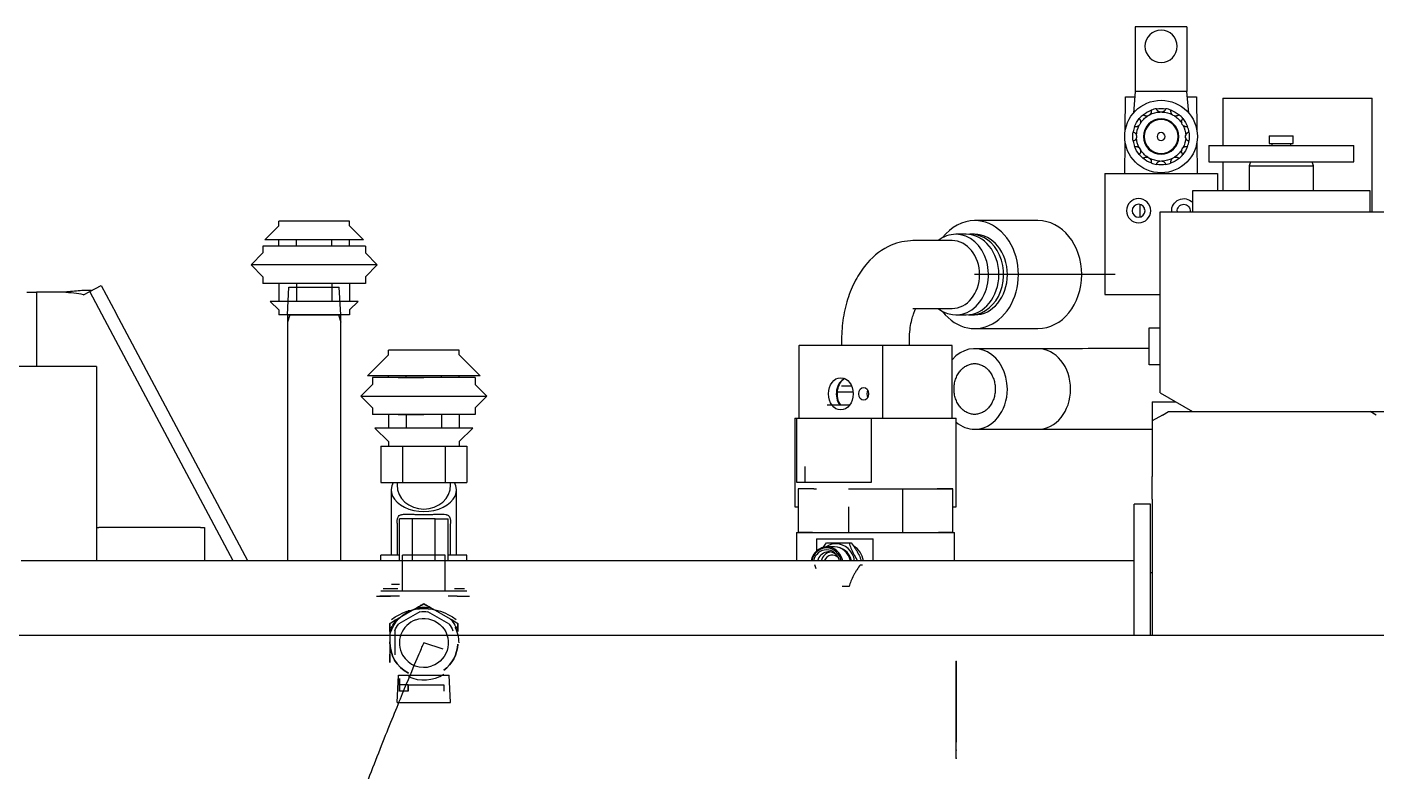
# Model space of a CAD drawing. Header units: millimetres. Extents: x 0 to 1189, y 0 to 841.
# Drawn here: x 131.2 to 187, y 248 to 278.7 of the extents above; entities that cross this region are included whole.
import ezdxf

# ---------------------------------------------------------------- set-up
doc = ezdxf.new("R2010")
doc.units = ezdxf.units.MM
doc.layers.add('2', color=7, linetype='CONTINUOUS', true_color=0xffffff)
doc.layers.add('5', color=7, linetype='CONTINUOUS', true_color=0xffffff)

msp = doc.modelspace()

# ---------------------------------------------------------------- linework, layer by layer
at = {"layer": '2', "color": 30, "linetype": 'Continuous'}
for p, q in [((177.044, 278.745), (177.044, 276.079)), ((179.177, 278.745), (177.044, 278.745)), ((179.177, 278.745), (179.177, 276.079)), ((177.044, 276.079), (176.966, 275.181)), ((179.177, 276.079), (177.044, 276.079)), ((179.255, 275.181), (179.177, 276.079)), ((176.632, 274.466), (176.644, 275.859)), ((176.644, 275.859), (177.025, 275.859)), ((179.196, 275.859), (179.577, 275.859)), ((179.577, 275.859), (179.589, 274.466)), ((176.617, 272.679), (176.628, 273.983)), ((179.593, 273.983), (179.604, 272.679))]:
    msp.add_line(p, q, dxfattribs=at)
at = {"layer": '2', "color": 60, "linetype": 'Continuous'}
for p, q in [((180.664, 275.805), (180.664, 273.839)), ((180.664, 275.805), (183.747, 275.805)), ((183.747, 275.805), (186.83, 275.805)), ((186.83, 271.105), (186.83, 275.805)), ((180.664, 273.172), (180.664, 271.972)), ((141.647, 270.516), (141.07, 269.939)), ((141.647, 270.516), (141.647, 270.712)), ((142.379, 270.712), (141.647, 270.712)), ((143.841, 270.712), (142.379, 270.712)), ((144.573, 270.712), (143.841, 270.712)), ((144.573, 270.516), (144.573, 270.712)), ((145.15, 269.939), (144.573, 270.516)), ((173.018, 270.739), (170.405, 270.739)), ((144.13, 269.939), (141.07, 269.939)), ((141.647, 269.681), (141.647, 269.939)), ((142.379, 269.681), (142.379, 269.939)), ((143.841, 269.681), (143.841, 269.939)), ((145.15, 269.939), (144.13, 269.939)), ((144.573, 269.681), (144.573, 269.939)), ((169.471, 269.909), (167.852, 269.909)), ((170.054, 270.172), (169.625, 270.172)), ((170.405, 270.172), (170.249, 270.172)), ((140.993, 269.397), (140.503, 268.907)), ((140.993, 269.681), (140.993, 269.397)), ((142.052, 269.681), (140.993, 269.681)), ((144.168, 269.681), (142.052, 269.681)), ((145.227, 269.681), (144.168, 269.681)), ((145.227, 269.681), (145.227, 269.397)), ((145.717, 268.907), (145.227, 269.397)), ((140.503, 268.907), (140.993, 268.418)), ((145.717, 268.907), (140.503, 268.907)), ((145.227, 268.418), (145.717, 268.907)), ((140.993, 268.418), (140.993, 268.134)), ((145.227, 268.418), (145.227, 268.134)), ((142.052, 268.134), (140.993, 268.134)), ((141.647, 268.134), (141.647, 267.392)), ((144.168, 268.134), (142.052, 268.134)), ((142.379, 268.134), (142.379, 267.392)), ((143.841, 268.134), (143.841, 267.392)), ((145.227, 268.134), (144.168, 268.134)), ((144.573, 268.134), (144.573, 267.392)), ((141.297, 267.392), (141.647, 267.041)), ((144.017, 267.392), (141.297, 267.392)), ((141.647, 267.041), (141.647, 266.845)), ((144.924, 267.392), (144.017, 267.392)), ((144.573, 267.041), (144.924, 267.392)), ((144.573, 267.041), (144.573, 266.845)), ((167.852, 267.102), (169.471, 267.102)), ((142.379, 266.845), (141.647, 266.845)), ((143.841, 266.845), (142.379, 266.845)), ((144.573, 266.845), (143.841, 266.845)), ((169.625, 266.839), (170.054, 266.839)), ((170.249, 266.839), (170.405, 266.839)), ((170.405, 266.272), (173.018, 266.272)), ((146.181, 265.183), (146.181, 265.379)), ((146.912, 265.379), (146.181, 265.379)), ((148.375, 265.379), (146.912, 265.379)), ((149.106, 265.379), (148.375, 265.379)), ((149.106, 265.183), (149.106, 265.379)), ((164.907, 265.869), (164.907, 265.572)), ((167.713, 265.572), (167.713, 265.869)), ((146.181, 265.183), (145.31, 264.312)), ((149.977, 264.312), (149.106, 265.183)), ((149.977, 264.312), (145.31, 264.312)), ((146.181, 264.245), (146.181, 264.312)), ((146.912, 264.245), (146.912, 264.312)), ((148.375, 264.245), (148.375, 264.312)), ((149.106, 264.245), (149.106, 264.312)), ((145.526, 263.962), (145.043, 263.479)), ((145.526, 264.245), (145.526, 263.962)), ((146.585, 264.245), (145.526, 264.245)), ((148.702, 264.245), (146.585, 264.245)), ((146.585, 264.245), (147.643, 264.245)), ((149.76, 264.245), (148.702, 264.245)), ((149.76, 264.245), (149.76, 263.962)), ((150.243, 263.479), (149.76, 263.962)), ((164.907, 263.902), (165.319, 263.902)), ((145.043, 263.479), (145.526, 262.996)), ((145.043, 263.479), (150.243, 263.479)), ((149.76, 262.996), (150.243, 263.479)), ((165.335, 263.639), (164.721, 263.639)), ((165.383, 263.639), (165.335, 263.639)), ((145.526, 262.996), (145.526, 262.712)), ((146.585, 262.712), (145.526, 262.712)), ((146.181, 262.712), (146.181, 262.159)), ((148.702, 262.712), (146.585, 262.712)), ((146.585, 262.712), (147.643, 262.712)), ((146.912, 262.712), (146.912, 262.159)), ((148.375, 262.712), (148.375, 262.159)), ((149.76, 262.712), (148.702, 262.712)), ((149.106, 262.712), (149.106, 262.159)), ((149.76, 262.996), (149.76, 262.712)), ((165.14, 263.105), (164.31, 263.105)), ((165.24, 263.105), (165.14, 263.105)), ((145.622, 262.159), (146.181, 261.601)), ((149.664, 262.159), (145.622, 262.159)), ((149.106, 261.601), (149.664, 262.159)), ((146.181, 261.601), (146.181, 261.405)), ((149.106, 261.601), (149.106, 261.405)), ((145.873, 261.405), (145.873, 259.905)), ((145.873, 261.405), (146.758, 261.405)), ((146.758, 261.405), (146.758, 259.905)), ((146.758, 261.405), (148.529, 261.405)), ((148.529, 261.405), (148.529, 259.905)), ((148.529, 261.405), (149.414, 261.405)), ((149.414, 261.405), (149.414, 259.905)), ((163.387, 260.572), (163.387, 259.905)), ((145.873, 259.905), (146.758, 259.905)), ((146.535, 259.905), (146.535, 259.803)), ((146.758, 259.905), (148.529, 259.905)), ((148.529, 259.905), (149.414, 259.905)), ((148.752, 259.803), (148.752, 259.905)), ((146.296, 259.607), (146.296, 256.905)), ((148.991, 256.905), (148.991, 259.607)), ((163.11, 259.639), (163.11, 257.839)), ((163.762, 259.639), (163.11, 259.639)), ((163.762, 259.639), (163.871, 259.639)), ((165.198, 259.639), (167.422, 259.639)), ((167.422, 259.639), (167.422, 257.839)), ((167.422, 259.639), (168.858, 259.639)), ((168.814, 259.639), (169.51, 259.639)), ((169.51, 259.639), (168.858, 259.639)), ((169.51, 257.839), (169.51, 259.639)), ((165.198, 258.905), (165.198, 257.839)), ((167.422, 258.905), (167.422, 257.839)), ((146.535, 258.22), (146.535, 256.905)), ((147.177, 258.405), (146.643, 258.405)), ((146.643, 256.672), (146.643, 258.405)), ((148.11, 258.405), (147.177, 258.405)), ((147.177, 256.672), (147.177, 258.405)), ((148.11, 258.405), (148.643, 258.405)), ((148.11, 256.672), (148.11, 258.405)), ((148.643, 256.672), (148.643, 258.405)), ((148.752, 256.905), (148.752, 258.2)), ((163.702, 257.839), (163.11, 257.839)), ((169.51, 257.839), (168.918, 257.839)), ((169.282, 257.839), (169.51, 257.839)), ((164.278, 257.405), (164.363, 257.405)), ((164.617, 257.244), (164.3, 257.244)), ((165.22, 257.405), (165.305, 257.405)), ((145.873, 256.672), (145.873, 256.905)), ((146.643, 256.905), (145.873, 256.905)), ((146.758, 255.405), (146.758, 256.905)), ((148.529, 256.905), (146.758, 256.905)), ((148.529, 255.405), (148.529, 256.905)), ((149.414, 256.905), (148.643, 256.905)), ((149.414, 256.672), (149.414, 256.905)), ((165.691, 256.505), (165.776, 256.505)), ((146.758, 255.405), (145.873, 255.405)), ((146.563, 255.507), (145.963, 255.507)), ((146.643, 255.69), (146.308, 255.69)), ((148.529, 255.405), (146.758, 255.405)), ((149.414, 255.405), (148.529, 255.405)), ((149.024, 255.507), (148.917, 255.507)), ((149.324, 255.507), (149.024, 255.507)), ((145.687, 255.207), (145.73, 255.207)), ((145.73, 255.207), (146.263, 255.207)), ((146.367, 255.207), (145.829, 255.207)), ((146.643, 255.207), (146.263, 255.207)), ((146.643, 255.207), (146.514, 255.207)), ((149.024, 255.207), (148.643, 255.207)), ((148.709, 255.207), (148.643, 255.207)), ((149.024, 255.207), (149.533, 255.207)), ((147.35, 254.719), (146.537, 254.25)), ((147.35, 254.719), (146.537, 254.25)), ((147.476, 254.561), (146.61, 254.061)), ((148.676, 254.061), (147.81, 254.561)), ((148.75, 254.25), (147.937, 254.719)), ((148.75, 254.25), (147.937, 254.719)), ((146.243, 253.741), (146.243, 252.803)), ((146.243, 253.741), (146.243, 252.803)), ((146.443, 253.772), (146.443, 252.772)), ((146.635, 251.539), (146.635, 251.805)), ((146.635, 251.805), (146.635, 251.539)), ((147.002, 251.539), (146.635, 251.539)), ((146.635, 251.272), (146.635, 251.539)), ((146.635, 251.539), (146.635, 251.272)), ((147.002, 251.539), (146.635, 251.539)), ((147.002, 251.405), (147.002, 251.539)), ((147.002, 251.539), (147.002, 251.405)), ((147.004, 251.539), (148.468, 251.539)), ((147.004, 251.539), (148.468, 251.539)), ((148.468, 251.539), (148.468, 251.272)), ((147.002, 251.272), (146.635, 251.272)), ((147.002, 251.272), (146.635, 251.272)), ((147.002, 251.272), (147.002, 251.405)), ((147.002, 251.405), (147.002, 251.272))]:
    msp.add_line(p, q, dxfattribs=at)
at = {"layer": '2', "color": 252, "linetype": 'Continuous'}
for p, q in [((180.078, 273.839), (180.078, 273.172)), ((180.078, 273.839), (180.078, 273.172)), ((180.078, 273.839), (186.065, 273.839)), ((180.078, 273.839), (186.065, 273.839)), ((182.583, 274.239), (182.583, 273.932)), ((182.583, 274.239), (182.605, 274.239)), ((182.583, 273.932), (182.605, 273.932)), ((182.583, 273.842), (182.583, 273.839)), ((182.583, 273.842), (182.605, 273.842)), ((182.605, 274.239), (183.573, 274.239)), ((182.605, 273.932), (183.573, 273.932)), ((182.605, 273.842), (183.573, 273.842)), ((182.68, 273.932), (182.68, 273.842)), ((183.476, 273.842), (183.476, 273.932)), ((183.573, 273.932), (183.573, 274.239)), ((183.573, 273.839), (183.573, 273.842)), ((186.065, 273.839), (186.078, 273.839)), ((186.065, 273.839), (186.078, 273.839)), ((186.078, 273.172), (186.078, 273.839)), ((186.078, 273.172), (186.078, 273.839)), ((180.078, 273.172), (186.065, 273.172)), ((180.078, 273.172), (186.065, 273.172)), ((181.806, 273.172), (181.745, 273.005)), ((184.411, 273.005), (184.35, 273.172)), ((186.065, 273.172), (186.078, 273.172)), ((186.065, 273.172), (186.078, 273.172)), ((175.78, 272.679), (175.78, 267.679)), ((175.78, 272.679), (180.447, 272.679)), ((180.447, 272.679), (180.447, 271.972)), ((181.745, 273.005), (181.745, 271.972)), ((181.745, 273.005), (181.805, 273.005)), ((181.805, 273.005), (184.411, 273.005)), ((184.411, 271.972), (184.411, 273.005)), ((179.411, 271.972), (179.411, 271.105)), ((185.671, 271.972), (179.411, 271.972)), ((186.744, 271.972), (185.671, 271.972)), ((186.744, 271.105), (186.744, 271.972)), ((177.247, 270.887), (177.247, 271.403)), ((177.439, 271.212), (177.408, 271.212)), ((178.078, 271.105), (187.411, 271.105)), ((178.078, 263.608), (178.078, 271.105)), ((131.243, 267.772), (131.643, 267.772)), ((132.727, 267.772), (131.643, 267.772)), ((131.643, 267.772), (131.643, 264.704)), ((133.582, 267.67), (133.84, 267.807)), ((133.84, 267.807), (134.311, 268.058)), ((134.461, 266.639), (133.84, 267.807)), ((134.311, 268.058), (134.932, 266.89)), ((142.01, 266.845), (142.069, 267.979)), ((142.069, 267.979), (144.151, 267.979)), ((144.21, 266.845), (144.151, 267.979)), ((175.78, 267.679), (178.078, 267.679)), ((139.76, 256.672), (134.461, 266.639)), ((140.364, 256.672), (134.932, 266.89)), ((142.01, 266.845), (144.21, 266.845)), ((142.01, 266.844), (142.01, 256.671)), ((142.1, 266.844), (142.01, 266.533)), ((144.12, 266.844), (144.21, 266.533)), ((144.21, 256.671), (144.21, 266.844)), ((177.619, 266.305), (178.078, 266.305)), ((177.619, 264.772), (177.619, 266.305)), ((163.143, 265.572), (163.143, 262.572)), ((163.143, 265.572), (163.155, 265.572)), ((163.155, 262.572), (163.155, 265.572)), ((166.594, 265.572), (163.155, 265.572)), ((166.594, 265.572), (166.594, 262.572)), ((169.477, 265.572), (166.594, 265.572)), ((169.477, 262.572), (169.477, 265.572)), ((133.777, 264.705), (106.777, 264.705)), ((134.11, 264.705), (133.777, 264.705)), ((134.11, 264.705), (134.11, 256.672)), ((178.078, 264.772), (177.619, 264.772)), ((177.744, 263.239), (178.718, 263.239)), ((177.744, 263.239), (177.744, 263.096)), ((178.078, 263.608), (179.411, 262.839)), ((177.744, 263.096), (177.744, 262.454)), ((178.164, 262.696), (177.744, 262.454)), ((178.164, 262.696), (178.411, 262.839)), ((178.411, 262.839), (186.744, 262.839)), ((186.744, 262.839), (187.411, 262.839)), ((186.992, 262.696), (186.744, 262.839)), ((162.977, 262.572), (162.977, 258.905)), ((162.977, 262.572), (163.064, 262.572)), ((163.064, 262.572), (166.128, 262.572)), ((163.064, 259.905), (163.064, 262.572)), ((166.128, 262.572), (166.128, 259.905)), ((166.128, 262.572), (169.643, 262.572)), ((169.643, 258.905), (169.643, 262.572)), ((177.744, 262.454), (177.744, 260.147)), ((166.128, 259.905), (163.064, 259.905)), ((177.744, 259.223), (177.744, 260.147)), ((162.977, 258.905), (163.11, 258.905)), ((169.51, 258.905), (169.643, 258.905)), ((177.668, 259.005), (177.001, 259.005)), ((177.001, 253.571), (177.001, 259.005)), ((177.668, 253.571), (177.668, 259.005)), ((177.744, 259.223), (177.744, 253.572)), ((134.11, 258.038), (134.21, 258.038)), ((138.409, 258.038), (134.21, 258.038)), ((138.409, 258.038), (138.576, 258.038)), ((138.576, 258.038), (138.576, 256.671)), ((177.001, 256.672), (131.001, 256.672)), ((177.745, 256.168), (177.67, 256.168)), ((146.543, 250.805), (146.603, 251.939)), ((146.603, 251.939), (148.684, 251.939)), ((148.743, 250.805), (148.684, 251.939)), ((146.543, 250.805), (148.743, 250.805))]:
    msp.add_line(p, q, dxfattribs=at)
at = {"layer": '2', "color": 51, "linetype": 'Continuous'}
msp.add_line((176.212, 268.505), (170.405, 268.505), dxfattribs=at)
at = {"layer": '2', "color": 203, "linetype": 'Continuous'}
for p, q in [((163.043, 257.839), (163.043, 256.672)), ((163.043, 257.839), (169.577, 257.839)), ((163.871, 257.572), (163.871, 257.072)), ((163.871, 257.572), (166.214, 257.572)), ((166.214, 256.672), (166.214, 257.572)), ((169.577, 256.672), (169.577, 257.839))]:
    msp.add_line(p, q, dxfattribs=at)
at = {"layer": '2', "color": 163, "linetype": 'Continuous'}
msp.add_line((148.436, 253.016), (147.643, 253.272), dxfattribs=at)
at = {"layer": '2', "color": 172, "linetype": 'Continuous'}
for p, q in [((169.648, 252.505), (169.648, 251.839)), ((169.648, 251.839), (169.648, 252.505)), ((169.648, 251.839), (169.648, 252.172)), ((169.648, 252.172), (169.648, 251.839)), ((169.648, 249.172), (169.648, 251.839)), ((169.648, 251.839), (169.648, 249.172)), ((169.648, 251.839), (169.648, 249.172)), ((169.648, 249.172), (169.648, 251.839)), ((169.648, 248.839), (169.648, 249.172)), ((169.648, 248.505), (169.648, 249.172)), ((169.648, 248.505), (169.648, 249.172)), ((169.648, 248.839), (169.648, 249.172))]:
    msp.add_line(p, q, dxfattribs=at)
at = {"layer": '2', "color": 30, "linetype": 'Continuous', "extrusion": (0, 0, -1)}
for centre, radius in [((-178.11, 277.945), 0.667), ((-178.11, 274.212), 0.733), ((-178.11, 274.212), 0.7), ((-178.11, 274.212), 0.167)]:
    msp.add_circle(centre, radius, dxfattribs=at)
at = {"layer": '2', "color": 30, "linetype": 'Continuous'}
msp.add_circle((178.11, 274.212), 1.5, dxfattribs=at)
at = {"layer": '2', "color": 252, "linetype": 'Continuous', "extrusion": (0, 0, -1)}
for radius in [0.5, 0.267]:
    msp.add_circle((-177.18, 271.145), radius, dxfattribs=at)
at = {"layer": '2', "color": 30, "linetype": 'Continuous', "extrusion": (0, 0, -1)}
for centre, radius, start, end in [((-178.11, 274.212), 1.167, 20.5738, 39.4262), ((-178.11, 274.212), 1.017, 32.6455, 57.3545), ((-178.11, 274.212), 1.167, 50.5738, 69.4262), ((-177.505, 275.26), 0.2, 226.4301, 253.5699), ((-178.11, 274.212), 1.017, 62.6455, 87.3545), ((-178.11, 274.212), 1.167, 80.5738, 99.4262), ((-178.11, 275.422), 0.2, 256.4301, 283.5699), ((-178.11, 274.212), 1.017, 92.6455, 117.3545), ((-178.11, 274.212), 1.167, 110.5738, 129.4262), ((-178.715, 275.26), 0.2, 286.4301, 313.5699), ((-178.11, 274.212), 1.017, 122.6455, 147.3545), ((-178.11, 274.212), 1.167, 140.5738, 159.4262), ((-178.11, 274.212), 1.167, 350.5738, 9.4262), ((-178.11, 274.212), 1.017, 2.6455, 27.3545), ((-177.063, 274.817), 0.2, 196.4301, 223.5699), ((-179.158, 274.817), 0.2, 316.4301, 343.5699), ((-178.11, 274.212), 1.017, 152.6455, 177.3545), ((-178.11, 274.212), 1.167, 170.5738, 189.4262), ((-178.11, 274.212), 1.167, 320.5738, 339.4262), ((-176.9, 274.212), 0.2, 166.4301, 193.5699), ((-178.11, 274.212), 1.017, 332.6455, 357.3545), ((-177.063, 273.607), 0.2, 136.4301, 163.5699), ((-179.158, 273.607), 0.2, 16.4301, 43.5699), ((-178.11, 274.212), 1.167, 200.5738, 219.4262), ((-178.11, 274.212), 1.017, 182.6455, 207.3545), ((-179.32, 274.212), 0.2, 346.4301, 13.5699), ((-178.11, 274.212), 1.017, 302.6455, 327.3545), ((-178.11, 274.212), 1.167, 290.5738, 309.4262), ((-177.505, 273.164), 0.2, 106.4301, 133.5699), ((-178.11, 274.212), 1.017, 272.6455, 297.3545), ((-178.11, 273.002), 0.2, 76.4301, 103.5699), ((-178.11, 274.212), 1.017, 242.6455, 267.3545), ((-178.11, 274.212), 1.167, 230.5738, 249.4262), ((-178.715, 273.164), 0.2, 46.4301, 73.5699), ((-178.11, 274.212), 1.017, 212.6455, 237.3545), ((-178.11, 274.212), 1.167, 260.5738, 279.4262)]:
    msp.add_arc(centre, radius, start, end, dxfattribs=at)
at = {"layer": '2', "color": 30, "linetype": 'Continuous'}
for start, end in [(129.4262, 140.5738), (99.4262, 110.5738), (69.4262, 80.5738), (39.4262, 50.5738), (159.4262, 170.5738), (9.4262, 20.5738), (189.4262, 200.5738), (339.4262, 350.5738), (219.4262, 230.5738), (309.4262, 320.5738), (249.4262, 260.5738), (279.4262, 290.5738)]:
    msp.add_arc((178.11, 274.212), 1.167, start, end, dxfattribs=at)
at = {"layer": '2', "color": 252, "linetype": 'Continuous', "extrusion": (0, 0, -1)}
for radius, start, end in [(0.5, 355.41, 136.7212), (0.267, 351.3713, 90), (0.267, 90, 188.6232)]:
    msp.add_arc((-179.047, 271.145), radius, start, end, dxfattribs=at)
at = {"layer": '2', "color": 60, "linetype": 'Continuous', "extrusion": (0, 0, -1)}
for centre, radius, start, end in [((-147.643, 253.272), 1.441, 12.06, 95.6419), ((-147.643, 252.472), 2.217, 53.0223, 126.9777), ((-147.643, 252.472), 2.217, 53.0223, 126.9777), ((-147.643, 253.272), 1.477, 18.5338, 41.4662), ((-147.643, 253.272), 1.477, 18.5338, 41.4662), ((-147.643, 253.272), 1.01, 70.8787, 250.8787), ((-147.643, 253.272), 1.477, 78.5338, 101.4662), ((-147.643, 253.272), 1.477, 78.5338, 101.4662), ((-147.643, 253.272), 1.3, 82.6199, 97.3801), ((-147.643, 253.272), 1.477, 138.5338, 161.4662), ((-147.643, 253.272), 1.477, 138.5338, 161.4662), ((-147.643, 253.272), 1.3, 22.6199, 37.3801), ((-147.643, 253.272), 1.3, 142.6199, 157.3801), ((-147.643, 253.272), 1.441, 152.9325, 180), ((-147.643, 253.272), 1.4, 297.0514, 1.9545), ((-147.643, 253.272), 1.4, 181.9493, 233.604)]:
    msp.add_arc(centre, radius, start, end, dxfattribs=at)
at = {"layer": '2', "color": 60, "linetype": 'Continuous'}
for radius, start, end in [(1.01, 109.11, 210), (1.4, 178.0454, 242.9485), (1.4, 306.3959, 358.0507), (1.01, 210, 289.11), (1.533, 245.2614, 302.5505), (1.533, 245.2614, 302.5505)]:
    msp.add_arc((147.643, 253.272), radius, start, end, dxfattribs=at)
for centre, major_axis, ratio, start_param, end_param in [((170.405, 268.505), (0, 2.233), 0.811041, 2.3236, 6.283185), ((170.405, 268.505), (0, 2.233), 0.811041, 0, 0.817992), ((173.018, 268.505), (0, 2.233), 0.811041, 3.141593, 6.283185), ((169.625, 268.505), (0, 1.667), 0.811041, 2.571787, 6.283185), ((169.625, 268.505), (0, 1.667), 0.811041, 0, 0.569807), ((169.471, 268.505), (0, -1.403), 0.811041, 0, 3.141592), ((170.054, 268.505), (0, 1.667), 0.811041, 3.141593, 6.283185), ((170.249, 268.505), (0, 1.667), 0.811041, 3.069434, 6.283185), ((170.249, 268.505), (0, 1.667), 0.811041, 0, 0.072158), ((170.405, 268.505), (0, 1.667), 0.811041, 3.141593, 6.283185), ((147.643, 259.607), (-1.348, 0), 0.669131, 5.946062, 9.761901), ((147.643, 259.803), (1.108, 0), 0.900404, 3.141618, 6.28316), ((164.3, 256.505), (0, 0.739), 0.906308, 0, 1.34313), ((164.281, 256.505), (0, -0.694), 0.906308, 1.813288, 4.469996), ((164.281, 256.505), (0, 0.616), 0.906308, 0, 1.296692), ((164.377, 256.505), (0, -0.533), 0.906308, 2.30583, 4.394597), ((164.521, 256.505), (0, 0.533), 0.906308, 0.149127, 1.252907), ((164.676, 256.505), (0, 0.867), 0.906308, 0, 0.552823), ((164.281, 256.505), (0, 0.616), 0.906308, 4.986395, 6.283185), ((164.3, 256.505), (0, 0.739), 0.906308, 4.939958, 6.283185), ((164.617, 256.505), (0, -0.739), 0.906308, 1.798464, 3.141594), ((164.676, 256.505), (0, 0.867), 0.906308, 4.905891, 6.283185), ((164.676, 256.505), (0, -0.722), 0.906308, 1.803766, 2.926983), ((165.042, 256.505), (0, 0.867), 0.906308, 4.905891, 5.818132), ((164.521, 256.505), (0, -0.4), 0.906308, 2.356586, 4.282677)]:
    msp.add_ellipse(centre, major_axis=major_axis, ratio=ratio, start_param=start_param, end_param=end_param, dxfattribs=at)
at = {"layer": '2', "color": 27, "linetype": 'Continuous'}
for centre, ratio, start_param, end_param in [((170.405, 263.772), 0.811041, 1.570796, 3.898618), ((173.018, 263.772), 0.811039, 1.570796, 3.142672), ((170.405, 263.772), 0.811041, 0, 1.570796), ((173.018, 263.772), 0.811039, 0.001178, 1.570796), ((170.405, 263.772), 0.811041, 5.684614, 6.283185)]:
    msp.add_ellipse(centre, major_axis=(0, -1.667), ratio=ratio, start_param=start_param, end_param=end_param, dxfattribs=at)
at = {"layer": '2', "color": 252, "linetype": 'Continuous'}
for centre, major_axis in [((164.874, 263.572), (0, -0.667)), ((165.819, 263.572), (0, 0.268))]:
    msp.add_ellipse(centre, major_axis=major_axis, ratio=0.766044, dxfattribs=at)
for centre, major_axis, start_param, end_param in [((165.2, 263.572), (0, 0.667), 0.324958, 2.345688), ((165.243, 263.572), (0, -0.685), 3.539986, 5.461953), ((166.162, 263.572), (0, 0.268), 0.986066, 2.155525)]:
    msp.add_ellipse(centre, major_axis=major_axis, ratio=0.766044, start_param=start_param, end_param=end_param, dxfattribs=at)
at = {"layer": '2', "color": 30, "linetype": 'Continuous'}
for points, knots in [([(177.209, 274.953), (177.221, 274.941), (177.23, 274.927), (177.242, 274.905), (177.246, 274.898), (177.252, 274.882), (177.255, 274.874), (177.259, 274.857), (177.26, 274.849), (177.262, 274.836), (177.262, 274.831), (177.263, 274.823), (177.263, 274.818), (177.262, 274.796), (177.26, 274.778), (177.254, 274.76)], [0, 0, 0, 0, 0.25, 0.25, 0.375, 0.375, 0.5, 0.5, 0.625, 0.625, 0.6875, 0.6875, 0.75, 0.75, 1, 1, 1, 1]), ([(177.562, 275.068), (177.544, 275.063), (177.527, 275.06), (177.5, 275.06), (177.491, 275.06), (177.474, 275.062), (177.465, 275.064), (177.449, 275.068), (177.441, 275.07), (177.425, 275.077), (177.417, 275.08), (177.403, 275.088), (177.396, 275.092), (177.382, 275.102), (177.376, 275.107), (177.37, 275.113)], [0, 0, 0, 0, 0.25, 0.25, 0.375, 0.375, 0.5, 0.5, 0.625, 0.625, 0.75, 0.75, 0.875, 0.875, 1, 1, 1, 1]), ([(177.7, 275.304), (177.704, 275.288), (177.706, 275.272), (177.705, 275.247), (177.704, 275.238), (177.702, 275.221), (177.7, 275.213), (177.695, 275.197), (177.693, 275.188), (177.687, 275.177), (177.686, 275.173), (177.681, 275.165), (177.679, 275.161), (177.668, 275.142), (177.657, 275.128), (177.643, 275.115)], [0, 0, 0, 0, 0.25, 0.25, 0.375, 0.375, 0.5, 0.5, 0.625, 0.625, 0.6875, 0.6875, 0.75, 0.75, 1, 1, 1, 1]), ([(178.064, 275.228), (178.046, 275.232), (178.029, 275.238), (178.006, 275.251), (177.998, 275.256), (177.984, 275.266), (177.978, 275.272), (177.965, 275.284), (177.96, 275.29), (177.949, 275.304), (177.944, 275.31), (177.936, 275.325), (177.932, 275.332), (177.925, 275.347), (177.922, 275.355), (177.919, 275.363)], [0, 0, 0, 0, 0.25, 0.25, 0.375, 0.375, 0.5, 0.5, 0.625, 0.625, 0.75, 0.75, 0.875, 0.875, 1, 1, 1, 1]), ([(178.302, 275.363), (178.297, 275.347), (178.29, 275.332), (178.277, 275.311), (178.272, 275.304), (178.261, 275.29), (178.256, 275.284), (178.243, 275.272), (178.237, 275.267), (178.226, 275.259), (178.223, 275.256), (178.215, 275.252), (178.212, 275.249), (178.192, 275.238), (178.175, 275.232), (178.157, 275.228)], [0, 0, 0, 0, 0.25, 0.25, 0.375, 0.375, 0.5, 0.5, 0.625, 0.625, 0.6875, 0.6875, 0.75, 0.75, 1, 1, 1, 1]), ([(178.578, 275.115), (178.564, 275.128), (178.553, 275.142), (178.539, 275.164), (178.535, 275.172), (178.528, 275.188), (178.526, 275.196), (178.521, 275.213), (178.519, 275.221), (178.516, 275.238), (178.516, 275.246), (178.515, 275.263), (178.516, 275.271), (178.517, 275.288), (178.519, 275.296), (178.52, 275.304)], [0, 0, 0, 0, 0.25, 0.25, 0.375, 0.375, 0.5, 0.5, 0.625, 0.625, 0.75, 0.75, 0.875, 0.875, 1, 1, 1, 1]), ([(178.851, 275.113), (178.839, 275.102), (178.826, 275.092), (178.804, 275.08), (178.796, 275.077), (178.78, 275.07), (178.772, 275.068), (178.756, 275.064), (178.747, 275.062), (178.734, 275.061), (178.73, 275.06), (178.721, 275.06), (178.717, 275.06), (178.694, 275.06), (178.677, 275.063), (178.659, 275.068)], [0, 0, 0, 0, 0.25, 0.25, 0.375, 0.375, 0.5, 0.5, 0.625, 0.625, 0.6875, 0.6875, 0.75, 0.75, 1, 1, 1, 1]), ([(178.967, 274.76), (178.961, 274.778), (178.959, 274.796), (178.958, 274.822), (178.959, 274.831), (178.961, 274.848), (178.962, 274.857), (178.966, 274.874), (178.969, 274.882), (178.975, 274.898), (178.979, 274.905), (178.987, 274.92), (178.991, 274.927), (179.001, 274.94), (179.006, 274.947), (179.012, 274.953)], [0, 0, 0, 0, 0.25, 0.25, 0.375, 0.375, 0.5, 0.5, 0.625, 0.625, 0.75, 0.75, 0.875, 0.875, 1, 1, 1, 1]), ([(176.96, 274.403), (176.975, 274.398), (176.991, 274.391), (177.012, 274.378), (177.019, 274.373), (177.032, 274.363), (177.038, 274.357), (177.05, 274.345), (177.056, 274.338), (177.064, 274.328), (177.066, 274.324), (177.071, 274.317), (177.073, 274.313), (177.084, 274.293), (177.091, 274.277), (177.095, 274.259)], [0, 0, 0, 0, 0.25, 0.25, 0.375, 0.375, 0.5, 0.5, 0.625, 0.625, 0.6875, 0.6875, 0.75, 0.75, 1, 1, 1, 1]), ([(177.207, 274.679), (177.195, 274.666), (177.181, 274.655), (177.158, 274.641), (177.15, 274.637), (177.134, 274.63), (177.126, 274.627), (177.11, 274.622), (177.101, 274.62), (177.084, 274.618), (177.076, 274.617), (177.059, 274.617), (177.051, 274.617), (177.035, 274.619), (177.026, 274.62), (177.018, 274.622)], [0, 0, 0, 0, 0.25, 0.25, 0.375, 0.375, 0.5, 0.5, 0.625, 0.625, 0.75, 0.75, 0.875, 0.875, 1, 1, 1, 1]), ([(179.203, 274.622), (179.186, 274.618), (179.17, 274.617), (179.145, 274.617), (179.137, 274.618), (179.12, 274.62), (179.112, 274.622), (179.095, 274.627), (179.087, 274.63), (179.075, 274.635), (179.071, 274.637), (179.063, 274.641), (179.059, 274.643), (179.04, 274.655), (179.026, 274.666), (179.013, 274.679)], [0, 0, 0, 0, 0.25, 0.25, 0.375, 0.375, 0.5, 0.5, 0.625, 0.625, 0.6875, 0.6875, 0.75, 0.75, 1, 1, 1, 1]), ([(179.126, 274.259), (179.13, 274.277), (179.137, 274.293), (179.15, 274.317), (179.155, 274.324), (179.165, 274.338), (179.171, 274.345), (179.183, 274.357), (179.189, 274.363), (179.202, 274.373), (179.209, 274.378), (179.223, 274.387), (179.231, 274.391), (179.246, 274.398), (179.253, 274.401), (179.261, 274.403)], [0, 0, 0, 0, 0.25, 0.25, 0.375, 0.375, 0.5, 0.5, 0.625, 0.625, 0.75, 0.75, 0.875, 0.875, 1, 1, 1, 1]), ([(177.095, 274.165), (177.091, 274.147), (177.084, 274.13), (177.071, 274.107), (177.066, 274.1), (177.056, 274.086), (177.05, 274.079), (177.038, 274.067), (177.032, 274.061), (177.019, 274.05), (177.012, 274.046), (176.998, 274.037), (176.99, 274.033), (176.975, 274.026), (176.967, 274.023), (176.96, 274.021)], [0, 0, 0, 0, 0.25, 0.25, 0.375, 0.375, 0.5, 0.5, 0.625, 0.625, 0.75, 0.75, 0.875, 0.875, 1, 1, 1, 1]), ([(177.018, 273.802), (177.034, 273.806), (177.051, 273.807), (177.076, 273.807), (177.084, 273.806), (177.101, 273.803), (177.109, 273.802), (177.126, 273.797), (177.134, 273.794), (177.146, 273.789), (177.15, 273.787), (177.158, 273.783), (177.162, 273.781), (177.181, 273.769), (177.195, 273.758), (177.207, 273.745)], [0, 0, 0, 0, 0.25, 0.25, 0.375, 0.375, 0.5, 0.5, 0.625, 0.625, 0.6875, 0.6875, 0.75, 0.75, 1, 1, 1, 1]), ([(179.013, 273.745), (179.026, 273.758), (179.04, 273.769), (179.063, 273.783), (179.071, 273.787), (179.087, 273.794), (179.095, 273.797), (179.111, 273.802), (179.12, 273.803), (179.137, 273.806), (179.145, 273.807), (179.162, 273.807), (179.17, 273.807), (179.186, 273.805), (179.195, 273.804), (179.203, 273.802)], [0, 0, 0, 0, 0.25, 0.25, 0.375, 0.375, 0.5, 0.5, 0.625, 0.625, 0.75, 0.75, 0.875, 0.875, 1, 1, 1, 1]), ([(179.261, 274.021), (179.245, 274.026), (179.23, 274.033), (179.209, 274.046), (179.202, 274.05), (179.189, 274.061), (179.183, 274.067), (179.171, 274.079), (179.165, 274.086), (179.157, 274.096), (179.155, 274.1), (179.15, 274.107), (179.148, 274.111), (179.137, 274.13), (179.13, 274.147), (179.126, 274.165)], [0, 0, 0, 0, 0.25, 0.25, 0.375, 0.375, 0.5, 0.5, 0.625, 0.625, 0.6875, 0.6875, 0.75, 0.75, 1, 1, 1, 1]), ([(177.254, 273.663), (177.26, 273.646), (177.262, 273.628), (177.263, 273.602), (177.262, 273.593), (177.26, 273.575), (177.259, 273.567), (177.255, 273.55), (177.252, 273.542), (177.246, 273.526), (177.242, 273.519), (177.234, 273.504), (177.23, 273.497), (177.22, 273.484), (177.215, 273.477), (177.209, 273.471)], [0, 0, 0, 0, 0.25, 0.25, 0.375, 0.375, 0.5, 0.5, 0.625, 0.625, 0.75, 0.75, 0.875, 0.875, 1, 1, 1, 1]), ([(177.37, 273.311), (177.382, 273.322), (177.395, 273.332), (177.417, 273.344), (177.425, 273.347), (177.441, 273.353), (177.449, 273.356), (177.465, 273.36), (177.474, 273.362), (177.487, 273.363), (177.491, 273.364), (177.5, 273.364), (177.504, 273.364), (177.527, 273.364), (177.544, 273.361), (177.562, 273.356)], [0, 0, 0, 0, 0.25, 0.25, 0.375, 0.375, 0.5, 0.5, 0.625, 0.625, 0.6875, 0.6875, 0.75, 0.75, 1, 1, 1, 1]), ([(177.643, 273.309), (177.657, 273.296), (177.668, 273.282), (177.681, 273.259), (177.686, 273.252), (177.692, 273.236), (177.695, 273.227), (177.7, 273.211), (177.702, 273.203), (177.704, 273.186), (177.705, 273.177), (177.706, 273.161), (177.705, 273.153), (177.704, 273.136), (177.702, 273.128), (177.7, 273.12)], [0, 0, 0, 0, 0.25, 0.25, 0.375, 0.375, 0.5, 0.5, 0.625, 0.625, 0.75, 0.75, 0.875, 0.875, 1, 1, 1, 1]), ([(177.919, 273.061), (177.924, 273.077), (177.931, 273.092), (177.944, 273.113), (177.949, 273.12), (177.96, 273.134), (177.965, 273.14), (177.978, 273.152), (177.984, 273.157), (177.995, 273.165), (177.998, 273.167), (178.006, 273.172), (178.009, 273.175), (178.029, 273.185), (178.046, 273.192), (178.064, 273.196)], [0, 0, 0, 0, 0.25, 0.25, 0.375, 0.375, 0.5, 0.5, 0.625, 0.625, 0.6875, 0.6875, 0.75, 0.75, 1, 1, 1, 1]), ([(178.157, 273.196), (178.175, 273.192), (178.192, 273.185), (178.215, 273.173), (178.223, 273.168), (178.237, 273.157), (178.243, 273.152), (178.256, 273.14), (178.261, 273.134), (178.272, 273.12), (178.277, 273.113), (178.285, 273.099), (178.289, 273.092), (178.296, 273.077), (178.299, 273.069), (178.302, 273.061)], [0, 0, 0, 0, 0.25, 0.25, 0.375, 0.375, 0.5, 0.5, 0.625, 0.625, 0.75, 0.75, 0.875, 0.875, 1, 1, 1, 1]), ([(178.52, 273.12), (178.517, 273.136), (178.515, 273.152), (178.516, 273.177), (178.516, 273.186), (178.519, 273.203), (178.521, 273.211), (178.526, 273.227), (178.528, 273.235), (178.534, 273.247), (178.535, 273.251), (178.539, 273.259), (178.542, 273.263), (178.553, 273.282), (178.564, 273.296), (178.578, 273.309)], [0, 0, 0, 0, 0.25, 0.25, 0.375, 0.375, 0.5, 0.5, 0.625, 0.625, 0.6875, 0.6875, 0.75, 0.75, 1, 1, 1, 1]), ([(178.659, 273.356), (178.677, 273.361), (178.694, 273.364), (178.721, 273.364), (178.73, 273.364), (178.747, 273.362), (178.755, 273.36), (178.772, 273.356), (178.78, 273.353), (178.796, 273.347), (178.804, 273.344), (178.818, 273.336), (178.825, 273.331), (178.839, 273.322), (178.845, 273.316), (178.851, 273.311)], [0, 0, 0, 0, 0.25, 0.25, 0.375, 0.375, 0.5, 0.5, 0.625, 0.625, 0.75, 0.75, 0.875, 0.875, 1, 1, 1, 1]), ([(179.012, 273.471), (179, 273.483), (178.991, 273.497), (178.979, 273.519), (178.975, 273.526), (178.969, 273.542), (178.966, 273.55), (178.962, 273.567), (178.961, 273.575), (178.959, 273.588), (178.959, 273.592), (178.958, 273.601), (178.958, 273.606), (178.959, 273.628), (178.961, 273.646), (178.967, 273.663)], [0, 0, 0, 0, 0.25, 0.25, 0.375, 0.375, 0.5, 0.5, 0.625, 0.625, 0.6875, 0.6875, 0.75, 0.75, 1, 1, 1, 1])]:
    msp.add_open_spline(points, degree=3, knots=knots, dxfattribs=at)
at = {"layer": '2', "color": 252, "linetype": 'Continuous'}
for points, knots in [([(177.361, 271.341), (177.364, 271.332), (177.368, 271.323), (177.384, 271.28), (177.397, 271.246), (177.408, 271.212)], [0, 0, 0, 0, 0.210308, 0.210308, 1, 1, 1, 1]), ([(133.915, 267.847), (133.833, 267.85), (133.745, 267.849), (133.559, 267.843), (133.461, 267.838), (133.259, 267.823), (133.155, 267.814), (132.942, 267.794), (132.835, 267.783), (132.727, 267.772)], [0, 0, 0, 0, 0.25, 0.25, 0.5, 0.5, 0.75, 0.75, 1, 1, 1, 1]), ([(133.582, 267.67), (133.462, 267.699), (133.325, 267.719), (133.035, 267.75), (132.881, 267.761), (132.727, 267.772)], [0, 0, 0, 0, 0.5, 0.5, 1, 1, 1, 1])]:
    msp.add_open_spline(points, degree=3, knots=knots, dxfattribs=at)
msp.add_open_spline([(177.408, 271.212), (177.418, 271.203), (177.428, 271.194), (177.438, 271.186)], degree=3, dxfattribs=at)
at = {"layer": '2', "color": 60, "linetype": 'Continuous'}
for points, knots in [([(167.87, 269.909), (167.543, 269.9), (166.846, 269.761), (166.063, 269.161), (165.509, 268.367), (165.167, 267.594), (164.954, 266.725), (164.907, 266.136), (164.907, 265.839)], [0, 0, 0, 0, 0.184673, 0.424883, 0.563236, 0.708716, 0.856178, 1, 1, 1, 1]), ([(167.713, 265.839), (167.715, 265.977), (167.728, 266.233), (167.785, 266.57), (167.857, 266.822), (167.938, 267.026), (167.967, 267.077), (167.962, 267.094)], [0, 0, 0, 0, 0.193943, 0.382994, 0.562412, 0.729394, 1, 1, 1, 1]), ([(146.535, 258.22), (146.535, 258.228), (146.535, 258.237), (146.536, 258.271), (146.537, 258.296), (146.542, 258.344), (146.545, 258.367), (146.555, 258.41), (146.561, 258.431), (146.583, 258.486), (146.603, 258.515), (146.644, 258.548), (146.66, 258.557), (146.694, 258.572), (146.713, 258.578), (146.753, 258.587), (146.775, 258.59), (146.821, 258.595), (146.846, 258.597), (146.897, 258.599), (146.924, 258.599), (146.979, 258.598), (147.009, 258.598), (147.098, 258.595), (147.161, 258.593), (147.26, 258.589), (147.294, 258.588), (147.363, 258.586), (147.397, 258.585), (147.502, 258.583), (147.573, 258.582), (147.68, 258.582), (147.716, 258.582), (147.787, 258.583), (147.822, 258.584), (147.891, 258.585), (147.926, 258.586), (147.994, 258.588), (148.028, 258.589), (148.127, 258.593), (148.19, 258.595), (148.279, 258.598), (148.308, 258.598), (148.364, 258.599), (148.391, 258.598), (148.467, 258.596), (148.513, 258.592), (148.563, 258.58), (148.573, 258.578), (148.592, 258.572), (148.601, 258.568), (148.627, 258.557), (148.642, 258.548), (148.67, 258.526), (148.682, 258.513), (148.698, 258.491), (148.702, 258.483), (148.711, 258.466), (148.715, 258.457), (148.726, 258.43), (148.732, 258.41), (148.742, 258.367), (148.745, 258.343), (148.751, 258.284), (148.752, 258.247), (148.752, 258.209)], [0, 0, 0, 0, 0.009348, 0.009348, 0.03811, 0.03811, 0.066872, 0.066872, 0.095634, 0.095634, 0.153158, 0.153158, 0.18192, 0.18192, 0.210682, 0.210682, 0.239444, 0.239444, 0.268206, 0.268206, 0.296968, 0.296968, 0.32573, 0.32573, 0.383255, 0.383255, 0.412017, 0.412017, 0.440779, 0.440779, 0.498303, 0.498303, 0.527065, 0.527065, 0.555827, 0.555827, 0.584589, 0.584589, 0.613351, 0.613351, 0.670875, 0.670875, 0.699638, 0.699638, 0.7284, 0.7284, 0.785924, 0.785924, 0.800305, 0.800305, 0.814686, 0.814686, 0.843448, 0.843448, 0.87221, 0.87221, 0.886591, 0.886591, 0.900972, 0.900972, 0.929734, 0.929734, 0.958496, 0.958496, 1, 1, 1, 1]), ([(164.278, 257.405), (164.306, 257.405), (164.335, 257.405), (164.397, 257.405), (164.43, 257.405), (164.532, 257.405), (164.607, 257.405), (164.71, 257.405), (164.732, 257.405), (164.774, 257.405), (164.796, 257.405), (164.86, 257.405), (164.904, 257.405), (164.993, 257.405), (165.039, 257.405), (165.13, 257.405), (165.175, 257.405), (165.22, 257.405)], [0, 0, 0, 0, 0.125, 0.125, 0.25, 0.25, 0.5, 0.5, 0.5625, 0.5625, 0.625, 0.625, 0.75, 0.75, 0.875, 0.875, 1, 1, 1, 1]), ([(164.363, 257.405), (164.408, 257.405), (164.453, 257.405), (164.544, 257.405), (164.589, 257.405), (164.723, 257.405), (164.81, 257.405), (164.913, 257.405), (164.934, 257.405), (164.973, 257.405), (164.993, 257.405), (165.049, 257.405), (165.085, 257.405), (165.153, 257.405), (165.185, 257.405), (165.248, 257.405), (165.277, 257.405), (165.305, 257.405)], [0, 0, 0, 0, 0.125, 0.125, 0.25, 0.25, 0.5, 0.5, 0.5625, 0.5625, 0.625, 0.625, 0.75, 0.75, 0.875, 0.875, 1, 1, 1, 1]), ([(165.22, 257.405), (165.239, 257.335), (165.262, 257.263), (165.305, 257.151), (165.321, 257.113), (165.356, 257.036), (165.375, 256.996), (165.437, 256.878), (165.483, 256.801), (165.545, 256.707), (165.557, 256.689), (165.57, 256.671)], [0, 0, 0, 0, 0.308618, 0.308618, 0.462927, 0.462927, 0.617236, 0.617236, 0.925855, 0.925855, 1, 1, 1, 1]), ([(165.305, 257.405), (165.359, 257.335), (165.411, 257.263), (165.485, 257.151), (165.509, 257.113), (165.555, 257.036), (165.578, 256.996), (165.64, 256.878), (165.674, 256.801), (165.711, 256.707), (165.717, 256.689), (165.724, 256.671)], [0, 0, 0, 0, 0.308618, 0.308618, 0.462927, 0.462927, 0.617236, 0.617236, 0.925854, 0.925854, 1, 1, 1, 1]), ([(165.691, 256.505), (165.637, 256.435), (165.585, 256.363), (165.51, 256.251), (165.486, 256.213), (165.44, 256.136), (165.418, 256.096), (165.356, 255.978), (165.321, 255.901), (165.263, 255.749), (165.24, 255.676), (165.22, 255.605)], [0, 0, 0, 0, 0.25, 0.25, 0.375, 0.375, 0.5, 0.5, 0.75, 0.75, 1, 1, 1, 1]), ([(165.22, 255.605), (165.175, 255.605), (165.13, 255.605), (165.039, 255.605), (164.993, 255.605), (164.943, 255.605), (164.938, 255.605), (164.932, 255.605)], [0, 0, 0, 0, 0.470202, 0.470202, 0.940404, 0.940404, 1, 1, 1, 1]), ([(147.643, 254.888), (147.596, 254.861), (147.547, 254.833), (147.45, 254.777), (147.4, 254.748), (147.35, 254.719)], [0, 0, 0, 0, 0.5, 0.5, 1, 1, 1, 1]), ([(147.937, 254.719), (147.912, 254.734), (147.887, 254.748), (147.837, 254.777), (147.812, 254.791), (147.738, 254.834), (147.69, 254.861), (147.643, 254.888)], [0, 0, 0, 0, 0.25, 0.25, 0.5, 0.5, 1, 1, 1, 1]), ([(146.243, 254.08), (146.291, 254.108), (146.339, 254.136), (146.437, 254.192), (146.487, 254.221), (146.537, 254.25)], [0, 0, 0, 0, 0.5, 0.5, 1, 1, 1, 1]), ([(148.75, 254.25), (148.775, 254.235), (148.8, 254.221), (148.85, 254.192), (148.875, 254.177), (148.948, 254.135), (148.996, 254.107), (149.043, 254.08)], [0, 0, 0, 0, 0.25, 0.25, 0.5, 0.5, 1, 1, 1, 1]), ([(146.243, 253.741), (146.243, 253.77), (146.243, 253.799), (146.243, 253.857), (146.243, 253.886), (146.243, 253.971), (146.243, 254.026), (146.243, 254.08)], [0, 0, 0, 0, 0.25, 0.25, 0.5, 0.5, 1, 1, 1, 1]), ([(149.043, 253.741), (149.043, 253.77), (149.043, 253.799), (149.043, 253.857), (149.043, 253.886), (149.043, 253.971), (149.043, 254.026), (149.043, 254.08)], [0, 0, 0, 0, 0.25, 0.25, 0.5, 0.5, 1, 1, 1, 1]), ([(146.243, 252.803), (146.243, 252.773), (146.243, 252.744), (146.243, 252.687), (146.243, 252.658), (146.243, 252.573), (146.243, 252.518), (146.243, 252.464)], [0, 0, 0, 0, 0.25, 0.25, 0.5, 0.5, 1, 1, 1, 1])]:
    msp.add_open_spline(points, degree=3, knots=knots, dxfattribs=at)
at = {"layer": '2', "color": 27, "linetype": 'Continuous'}
for points, knots in [([(173.017, 265.439), (172.799, 265.439), (172.364, 265.439), (171.493, 265.439), (170.839, 265.439), (170.404, 265.439)], [0, 0, 0, 0, 0.250004, 0.500003, 1, 1, 1, 1]), ([(177.597, 265.446), (177.327, 265.445), (175.735, 265.441), (174.221, 265.439), (173.017, 265.439)], [0, 0, 0, 0, 0.16818, 1, 1, 1, 1]), ([(169.553, 263.772), (169.553, 263.703), (169.559, 263.634), (169.575, 263.534), (169.582, 263.5), (169.598, 263.434), (169.608, 263.402), (169.64, 263.306), (169.666, 263.246), (169.712, 263.16), (169.729, 263.133), (169.764, 263.079), (169.783, 263.054), (169.842, 262.981), (169.885, 262.937), (169.955, 262.88), (169.979, 262.862), (170.028, 262.83), (170.078, 262.8), (170.131, 262.777), (170.184, 262.757), (170.211, 262.749), (170.294, 262.729), (170.349, 262.722), (170.432, 262.722), (170.46, 262.724), (170.516, 262.73), (170.544, 262.735), (170.626, 262.755), (170.679, 262.775), (170.756, 262.815), (170.782, 262.83), (170.831, 262.862), (170.855, 262.88), (170.924, 262.937), (170.967, 262.98), (171.047, 263.078), (171.082, 263.131), (171.128, 263.216), (171.142, 263.246), (171.169, 263.307), (171.181, 263.338), (171.213, 263.433), (171.229, 263.499), (171.245, 263.6), (171.25, 263.634), (171.255, 263.703), (171.257, 263.737), (171.257, 263.84), (171.251, 263.908), (171.235, 264.01), (171.228, 264.043), (171.212, 264.109), (171.193, 264.174), (171.169, 264.236), (171.143, 264.296), (171.129, 264.326), (171.082, 264.412), (171.047, 264.465), (170.988, 264.538), (170.967, 264.561), (170.924, 264.605), (170.902, 264.626), (170.832, 264.683), (170.783, 264.715), (170.706, 264.755), (170.679, 264.766), (170.626, 264.787), (170.599, 264.795), (170.517, 264.815), (170.462, 264.822), (170.378, 264.822), (170.35, 264.82), (170.294, 264.814), (170.267, 264.809), (170.212, 264.795), (170.185, 264.787), (170.132, 264.767), (170.105, 264.755), (170.028, 264.716), (169.979, 264.684), (169.91, 264.627), (169.887, 264.606), (169.844, 264.562), (169.823, 264.539), (169.764, 264.467), (169.729, 264.414), (169.682, 264.328), (169.667, 264.298), (169.641, 264.237), (169.617, 264.175), (169.599, 264.111), (169.582, 264.045), (169.575, 264.012), (169.559, 263.91), (169.553, 263.841), (169.553, 263.772)], [0, 0, 0, 0, 0.03125, 0.03125, 0.046875, 0.046875, 0.0625, 0.0625, 0.09375, 0.09375, 0.109375, 0.109375, 0.125, 0.125, 0.15625, 0.15625, 0.171875, 0.171875, 0.1875, 0.203125, 0.203125, 0.21875, 0.21875, 0.25, 0.25, 0.265625, 0.265625, 0.28125, 0.28125, 0.3125, 0.3125, 0.328125, 0.328125, 0.34375, 0.34375, 0.375, 0.375, 0.40625, 0.40625, 0.421875, 0.421875, 0.4375, 0.4375, 0.46875, 0.46875, 0.484375, 0.484375, 0.5, 0.5, 0.53125, 0.53125, 0.546875, 0.546875, 0.5625, 0.578125, 0.578125, 0.59375, 0.59375, 0.625, 0.625, 0.640625, 0.640625, 0.65625, 0.65625, 0.6875, 0.6875, 0.703125, 0.703125, 0.71875, 0.71875, 0.75, 0.75, 0.765625, 0.765625, 0.78125, 0.78125, 0.796875, 0.796875, 0.8125, 0.8125, 0.84375, 0.84375, 0.859375, 0.859375, 0.875, 0.875, 0.90625, 0.90625, 0.921875, 0.921875, 0.9375, 0.953125, 0.953125, 0.96875, 0.96875, 1, 1, 1, 1]), ([(170.406, 262.105), (170.841, 262.105), (171.495, 262.105), (172.366, 262.105), (172.801, 262.105), (173.019, 262.105)], [0, 0, 0, 0, 0.499997, 0.749996, 1, 1, 1, 1]), ([(173.019, 262.105), (174.241, 262.105), (175.795, 262.107), (177.43, 262.112), (177.721, 262.113)], [0, 0, 0, 0, 0.823403, 1, 1, 1, 1])]:
    msp.add_open_spline(points, degree=3, knots=knots, dxfattribs=at)
at = {"layer": '2', "color": 60, "linetype": 'Continuous'}
for points in [[(164.14, 257.215), (164.185, 257.281), (164.231, 257.344), (164.278, 257.405)], [(163.859, 256.34), (163.839, 256.397), (163.822, 256.452), (163.807, 256.505)], [(147.35, 254.719), (147.451, 254.778), (147.549, 254.834), (147.643, 254.888)], [(147.643, 254.888), (147.738, 254.834), (147.836, 254.778), (147.937, 254.719)], [(146.537, 254.25), (146.435, 254.191), (146.338, 254.135), (146.243, 254.08)], [(147.002, 254.613), (147.036, 254.61), (147.071, 254.609), (147.108, 254.608)], [(149.043, 254.08), (148.948, 254.135), (148.851, 254.191), (148.75, 254.25)], [(146.243, 254.08), (146.243, 253.971), (146.243, 253.858), (146.243, 253.741)], [(149.043, 254.08), (149.043, 253.971), (149.043, 253.858), (149.043, 253.741)], [(146.243, 252.464), (146.243, 252.573), (146.243, 252.686), (146.243, 252.803)]]:
    msp.add_open_spline(points, degree=3, dxfattribs=at)
at = {"layer": '2', "color": 163, "linetype": 'Continuous'}
msp.add_open_spline([(141.643, 234.039), (141.643, 236.753), (141.643, 239.468), (147.643, 253.272), (147.643, 253.272), (147.643, 253.272)], degree=5, dxfattribs=at)
at = {"layer": '2', "color": 172, "linetype": 'Continuous'}
for p in [(169.648, 252.505), (169.648, 252.505), (169.648, 248.839), (169.648, 248.505), (169.648, 248.505)]:
    msp.add_point(p, dxfattribs=at)
at = {"layer": '5', "color": 60, "linetype": 'Continuous'}
msp.add_line((190.411, 253.572), (115.398, 253.572), dxfattribs=at)

doc.saveas('drawing.dxf')
